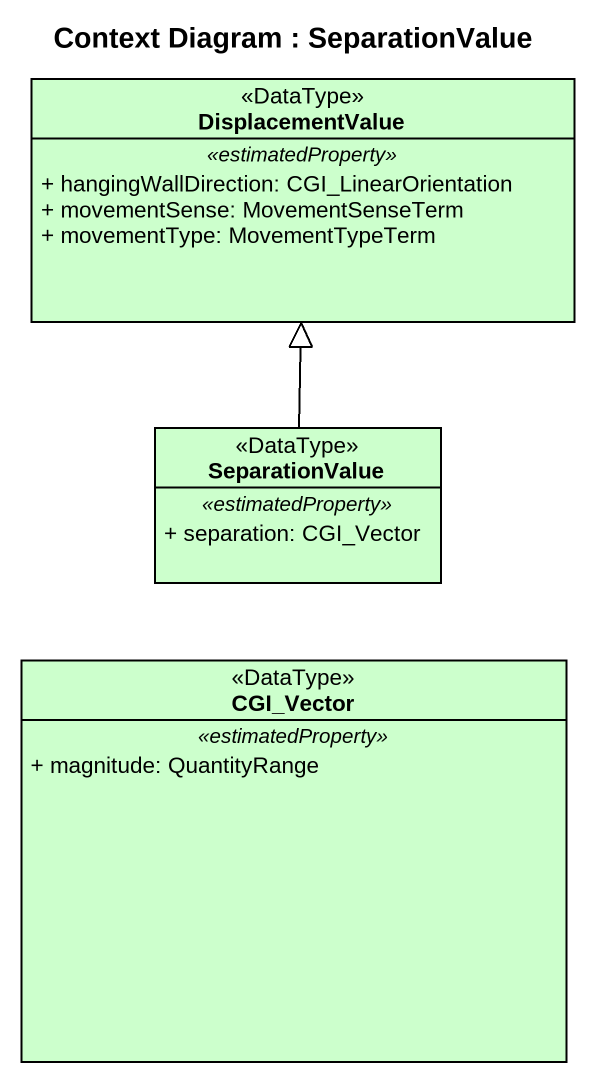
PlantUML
@startuml
title Context Diagram : SeparationValue
hide circle
hide empty members
skinparam classAttributeIconSize 0
class DisplacementValue <<DataType>> #CCFFCC {
  .. <<estimatedProperty>> ..
  + hangingWallDirection: CGI_LinearOrientation
  + movementSense: MovementSenseTerm
  + movementType: MovementTypeTerm
}
class SeparationValue <<DataType>> #CCFFCC {
  .. <<estimatedProperty>> ..
  + separation: CGI_Vector
}
class CGI_Vector <<DataType>> #CCFFCC {
  .. <<estimatedProperty>> ..
  + magnitude: QuantityRange
}
SeparationValue -up-|> DisplacementValue
@enduml
